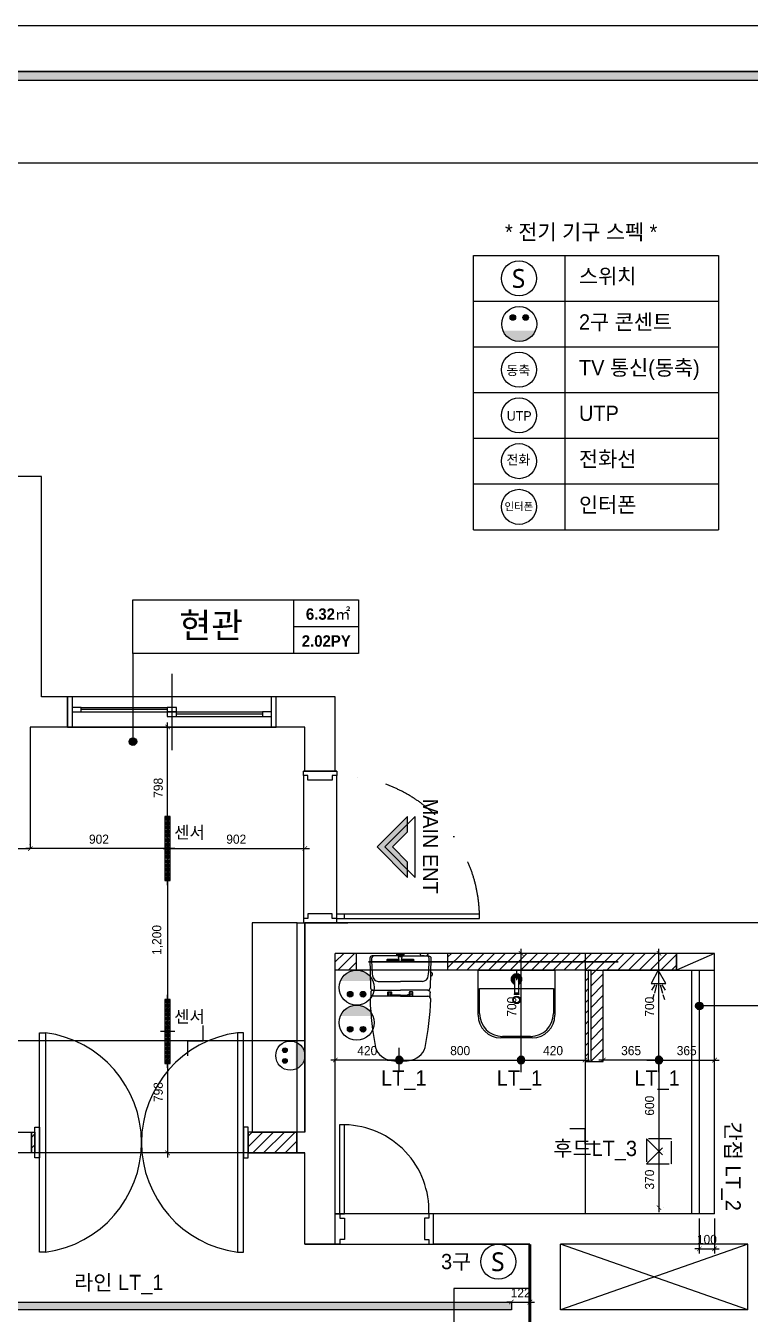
# Model space of a CAD drawing. Header units: millimetres. Extents: x 359270 to 411470, y 57550 to 89768.
# Drawn here: x 400470 to 405227, y 67510 to 75970 of the extents above; entities that cross this region are included whole.
import ezdxf
from ezdxf.enums import TextEntityAlignment as Align

# ---------------------------------------------------------------- set-up
doc = ezdxf.new("R2010")
doc.units = ezdxf.units.MM
doc.header["$LTSCALE"] = 100
doc.header["$PDMODE"] = 3
for name, pattern in [('DASHDOT', [25.4, 12.7, -6.35, 0, -6.35]), ('DASHED', [0.75, 0.5, -0.25]), ('HID', [2.3, 1.5, -0.8]), ('HID2', [1, 0.5, -0.5]), ('HIDDEN', [0.375, 0.25, -0.125])]:
    doc.linetypes.add(name, pattern=pattern)
doc.layers.get('DEFPOINTS').update_dxf_attribs({"color": 248})
for name, color, linetype in [('0-ELC TEXT', 7, 'Continuous'), ('03-TEXT', 3, 'Continuous'), ('03-WAL NEW', 3, 'Continuous'), ('04_FUR', 6, 'Continuous'), ('06-LIGHT', 4, 'Continuous'), ('07-DIM WAL', 5, 'Continuous'), ('08-HAT', 8, 'Continuous'), ('3.기호.계단선', 30, 'Continuous'), ('BATH', 5, 'Continuous'), ('C-WALL1', 2, 'Continuous'), ('C-WIN', 4, 'Continuous'), ('CEIL-DOOR', 6, 'Continuous'), ('CEIL-LIGHT', 7, 'Continuous'), ('CO-BATH', 6, 'Continuous'), ('CO-DO-FR', 7, 'Continuous'), ('CO-DOOR', 8, 'Continuous'), ('F-DOOR', 6, 'Continuous'), ('F-SYM', 7, 'Continuous'), ('F-WIN', 4, 'Continuous'), ('FIN', 2, 'Continuous'), ('FORM(YOURNAME)-1', 1, 'Continuous'), ('FORM(YOURNAME)-11', 1, 'Continuous'), ('FUR', 8, 'DASHED'), ('HL', 6, 'HIDDEN'), ('RC-LIGHT', 7, 'Continuous'), ('도면층4', 4, 'Continuous'), ('도면층5', 5, 'Continuous'), ('설비', 140, 'Continuous')]:
    doc.layers.add(name, color=color, linetype=linetype)
doc.styles.add('HY 울릉도 L', font='')
doc.styles.add('YOURNAME', font='HY울릉도M.TTF')
doc.styles.add('넥슨고딕', font='NEXONLv1GothicBold.ttf')
doc.styles.add('코레일둥고', font='Korail_Round_Gothic_Medium.ttf')
doc.styles.get('HY 울릉도 L').set_extended_font_data('HY울릉도L')
doc.dimstyles.new('30', dxfattribs={"dimscale": 30, "dimtxt": 2, "dimasz": 1, "dimexe": 1, "dimexo": 1, "dimgap": 1, "dimtad": 1, "dimdec": 0, "dimrnd": 0.05, "dimdsep": 46, "dimlunit": 6, "dimtxsty": 'HY 울릉도 L', "dimblk": 'ARCHTICK', "dimcen": 2.5, "dimdle": 1, "dimclrd": 133, "dimclre": 133, "dimclrt": 30, "dimadec": 0, "dimazin": 0, "dimtfac": 1, "dimtdec": 0, "dimtix": 1, "dimtmove": 2, "dimatfit": 3, "dimldrblk": 'ARCHTICK', "dimfxl": 1, "dimlwd": -1, "dimlwe": -1, "dimarcsym": 0})
pattern_1 = [(45, (25582, 2e-10), (-35.355339, 35.355339), [])]

# ---------------------------------------------------------------- blocks, each defined once
blk = doc.blocks.new('FORM-ELEVATION')
at = {"layer": 'FORM(YOURNAME)-11'}
h = blk.add_hatch(color=256, dxfattribs=at)
h.dxf.hatch_style = 1
h.paths.add_polyline_path([(-10309, 35708), (71691, 35708), (71691, 35508), (-10309, 35508)])
h.paths.add_polyline_path([(-10309, -21492), (71691, -21492), (71691, -21692), (-10309, -21692)])
at = {"layer": 'DEFPOINTS', "color": 158}
for points in [[(-10309, -21692), (71691, -21692), (71691, 35708), (-10309, 35708)], [(-8309, 33708), (61071, 33708), (61071, -19692), (-8309, -19692)]]:
    blk.add_lwpolyline(points, close=True, dxfattribs=at)
at = {"layer": 'FORM(YOURNAME)-11', "color": 250}
blk.add_lwpolyline([(-11309, -22692), (72691, -22692), (72691, 36708), (-11309, 36708)], close=True, dxfattribs=at)
at = {"layer": 'FORM(YOURNAME)-11'}
blk.add_lwpolyline([(-10309, 35708), (71691, 35708), (71691, 35508), (-10309, 35508)], close=True, dxfattribs=at)
at = {"layer": 'FORM(YOURNAME)-11', "color": 3, "style": 'YOURNAME'}
for tag, height, p in [('1', 450, (71041, -1219)), ('2', 450, (71041, -1863)), ('3', 450, (71041, -3150)), ('4', 450, (71041, -5081)), ('5', 515, (71041, -7398)), ('6', 515, (71041, -9650)), ('7', 515, (71041, -11903)), ('8', 515, (71041, -14155)), ('9', 515, (71041, -16408)), ('10', 515, (66791, -18596)), ('11', 515, (71041, -18660)), ('12', 515, (66791, -20848)), ('13', 515, (71041, -20848))]:
    blk.add_attdef(tag, text='', height=height, dxfattribs=at).set_placement(p, align=Align.MIDDLE_RIGHT)
blk = doc.blocks.new('F-SYM-ENT NAME')
at = {"layer": 'F-SYM'}
h = blk.add_hatch(color=1, dxfattribs=at)
h.dxf.hatch_style = 1
h.paths.add_polyline_path([(-181266.5, -29724.5), (-181466.5, -29924.5), (-181366.5, -29924.5), (-181266.5, -29824.5), (-181166.5, -29924.5), (-181066.5, -29924.5)])
at = {"layer": 'F-SYM', "color": 1}
for points in [[(-181266.5, -29724.5), (-181466.5, -29924.5), (-181366.5, -29924.5), (-181266.5, -29824.5), (-181166.5, -29924.5), (-181066.5, -29924.5)], [(-181266.5, -29774.5), (-181466.5, -29974.5), (-181066.5, -29974.5)]]:
    blk.add_lwpolyline(points, close=True, dxfattribs=at)
at = {"layer": 'F-SYM', "color": 1, "style": 'YOURNAME'}
blk.add_attdef('ENT', text='', height=100, dxfattribs=at).set_placement((-181266.5, -30024.5), align=Align.TOP_CENTER)
blk = doc.blocks.new('FLLROP')
blk.add_line((376503, 68570), (374300, 68570))
at = {"layer": 'C-WALL1'}
for p, q in [((374774, 73010), (373954, 73010)), ((374774, 71564.9), (374774, 73010)), ((376702.5, 71564.9), (374774, 71564.9)), ((376702.5, 71076.5), (376702.5, 71564.9)), ((376503, 71365.3), (374700, 71365.3)), ((374700, 71365.3), (374700, 70565.3)), ((376503, 71076.5), (376503, 71365.3)), ((376503, 71076.5), (376702.5, 71076.5)), ((374700, 70565.3), (374300, 70565.3)), ((379611, 70079.5), (376503, 70079.5)), ((376503, 68706.3), (376503, 70079.5)), ((376702.5, 67970), (376702.5, 69879.5)), ((379193, 69879.5), (376702.5, 69879.5)), ((379193, 68169.5), (379193, 69879.5)), ((376503, 67970), (376503, 68570)), ((379193, 68169.5), (377347.5, 68169.5)), ((377347.5, 67970), (377347.5, 68169.5)), ((377347.5, 67970), (377347.5, 68169.5)), ((376503, 67970), (377981, 67970)), ((376702.5, 67970), (376503, 67970)), ((376702.5, 67970), (376503, 67970)), ((377981, 67970), (377347.5, 67970)), ((377981, 66790), (377981, 67970)), ((378181, 67540), (378181, 67970)), ((379411, 67970), (378181, 67970)), ((379411, 67540), (379411, 67970)), ((379411, 67540), (378181, 67540))]:
    blk.add_line(p, q, dxfattribs=at)
for points in [[(374300, 68706.3), (374707, 68706.3), (374707, 68570), (374300, 68570)], [(376503, 68706.3), (376450, 68706.3), (376450, 68570), (376503, 68570)]]:
    blk.add_lwpolyline(points, dxfattribs=at)
at = {"layer": 'F-DOOR'}
for p, q in [((376712.8, 71076.5), (376492.8, 71076.5)), ((376492.8, 71046.5), (376492.8, 70109.5)), ((376712.8, 70109.5), (376712.8, 71046.5)), ((376712.8, 70139.5), (377649.8, 70139.5)), ((376712.8, 70109.5), (376712.8, 70139.5)), ((377649.8, 70109.5), (377649.8, 70139.5)), ((376564, 70079.5), (376784, 70079.5)), ((376784, 70079.5), (376564, 70079.5)), ((376712.8, 70109.5), (377649.8, 70109.5))]:
    blk.add_line(p, q, dxfattribs=at)
for points in [[(376712.8, 71076.5), (376712.8, 71046.5), (376682.8, 71046.5), (376682.8, 71016.5), (376522.8, 71016.5), (376522.8, 71046.5), (376492.8, 71046.5), (376492.8, 71076.5), (376712.8, 71076.5)], [(376712.8, 70079.5), (376712.8, 70109.5), (376682.8, 70109.5), (376682.8, 70139.5), (376522.8, 70139.5), (376522.8, 70109.5), (376492.8, 70109.5), (376492.8, 70079.5), (376712.8, 70079.5)]]:
    blk.add_lwpolyline(points, dxfattribs=at)
at = {"layer": 'F-DOOR', "color": 1, "linetype": 'DASHDOT', "ltscale": 0.3}
blk.add_arc((376712.8, 70109.5), 937, 0, 90, dxfattribs=at)
at = {"layer": 'F-WIN'}
for p, q in [((375629.3, 71714.9), (375629.3, 71214.9)), ((376314.3, 71564.9), (374944.3, 71564.9)), ((374944.3, 71364.9), (374944.3, 71564.9)), ((376314.3, 71564.9), (374944.3, 71564.9)), ((374944.3, 71564.9), (374944.3, 71364.9)), ((374974.3, 71564.9), (374974.3, 71364.9)), ((375034.3, 71494.9), (375599.3, 71494.9)), ((376284.3, 71364.9), (376284.3, 71564.9)), ((376314.3, 71364.9), (376314.3, 71564.9)), ((376314.3, 71364.9), (376314.3, 71564.9)), ((376314.3, 71364.9), (376314.3, 71564.9)), ((375599.3, 71479.9), (375034.3, 71479.9)), ((375034.3, 71464.9), (375599.3, 71464.9)), ((375659.3, 71464.9), (376224.3, 71464.9)), ((376224.3, 71449.9), (375659.3, 71449.9)), ((375659.3, 71434.9), (376224.3, 71434.9)), ((376314.3, 71364.9), (374944.3, 71364.9)), ((374944.3, 71364.9), (376314.3, 71364.9))]:
    blk.add_line(p, q, dxfattribs=at)
for points in [[(375034.3, 71464.9), (375034.3, 71494.9), (374974.3, 71494.9), (374974.3, 71464.9)], [(375659.3, 71464.9), (375659.3, 71494.9), (375599.3, 71494.9), (375599.3, 71464.9)], [(375659.3, 71434.9), (375659.3, 71464.9), (375599.3, 71464.9), (375599.3, 71434.9)], [(376284.3, 71434.9), (376284.3, 71464.9), (376224.3, 71464.9), (376224.3, 71434.9)]]:
    blk.add_lwpolyline(points, close=True, dxfattribs=at)
at = {"layer": '도면층4'}
for p, q in [((376732.5, 68755), (376762.5, 68755)), ((376732.5, 68170), (376732.5, 68755)), ((376762.5, 68170), (376762.5, 68755)), ((377347.5, 68170), (376702.5, 68170)), ((376732.5, 68170), (376762.5, 68170)), ((376702.5, 67970), (377347.5, 67970))]:
    blk.add_line(p, q, dxfattribs=at)
for points in [[(376702.5, 68170), (376732.5, 68170), (376732.5, 68140), (376762.5, 68140), (376762.5, 68000), (376732.5, 68000), (376732.5, 67970), (376702.5, 67970), (376702.5, 68170)], [(377347.5, 68170), (377317.5, 68170), (377317.5, 68140), (377287.5, 68140), (377287.5, 68000), (377317.5, 68000), (377317.5, 67970), (377347.5, 67970), (377347.5, 68170)]]:
    blk.add_lwpolyline(points, dxfattribs=at)
at = {"layer": '도면층5'}
blk.add_arc((376752.4, 68189), 565.4, 358.07205, 88.7229, dxfattribs=at)
at = {"layer": 'F-SYM'}
ref = blk.add_blockref('F-SYM-ENT NAME', (347253.3, 251844.6), dxfattribs=dict(at, rotation=90.00000000000001))
ref.add_attrib('ENT', 'MAIN ENT', dxfattribs={"color": 1, "height": 100, "rotation": 270, "style": 'YOURNAME'}).set_placement((377378, 70583.6), align=Align.TOP_CENTER)
blk = doc.blocks.new('D-016')
at = {"layer": 'CO-DO-FR'}
for points in [[(0, 200), (30, 200), (30, 0), (0, 0)], [(1400, 200), (1370, 200), (1370, 0), (1400, 0)]]:
    blk.add_lwpolyline(points, close=True, dxfattribs=at)
at = {"layer": 'CO-DOOR'}
for points in [[(30, -620), (30, 820), (70, 820), (70, -620)], [(1370, -620), (1370, 820), (1330, 820), (1330, -620)]]:
    blk.add_lwpolyline(points, close=True, dxfattribs=at)
for centre, start, end in [((-26.4, 100), 277.62815, 82.37185), ((1426.4, 100), 97.62815, 262.37185)]:
    blk.add_arc(centre, 726.4, start, end, dxfattribs=at)
blk = doc.blocks.new('CJSWJDERH')
at = {"layer": '03-WAL NEW'}
h = blk.add_hatch(dxfattribs=at)
h.set_pattern_fill('_USER', color=256, scale=50, angle=45, pattern_type=0)
h.set_pattern_definition(pattern_1)
h.paths.add_polyline_path([(404742.8, 69879.5), (404142.8, 69879.5), (404142.8, 69769.5), (404742.8, 69769.5)])
at = {"layer": '08-HAT'}
h = blk.add_hatch(dxfattribs=at)
h.set_pattern_fill('_USER', color=8, scale=50, angle=45, pattern_type=0)
h.set_pattern_definition(pattern_1)
h.paths.add_polyline_path([(403850, 69879.5), (403242.5, 69879.5), (403242.5, 69769.5), (403850, 69769.5)])
h.paths.add_polyline_path([(402642.5, 69879.5), (402502.5, 69879.5), (402502.5, 69769.5), (402642.5, 69769.5)])
h.paths.add_polyline_path([(404162.8, 69169.5), (404162.8, 69879.5), (403850, 69879.5), (403850, 69769.5), (403945.2, 69769.5), (404142.8, 69769.5), (404142.8, 69169.5)])
h.paths.add_polyline_path([(404182.8, 69769.5), (404182.8, 69169.5), (404262.8, 69169.5), (404262.8, 69769.5)])
h = blk.add_hatch(dxfattribs=at)
h.set_pattern_fill('_USER', color=8, scale=50, angle=45, pattern_type=0)
h.set_pattern_definition([(45, (25800, 2e-10), (-35.355339, 35.355339), [])])
h.paths.add_polyline_path([(402250, 68706.3), (401930, 68706.3), (401930, 68570), (402250, 68570)])
h.paths.add_polyline_path([(400530, 68706.3), (400507, 68706.3), (400507, 68570), (400530, 68570)])
at = {"color": 8}
for p, q in [((403692.7, 69769.5), (403692.7, 69704.5)), ((402303, 69306.3), (400100, 69306.3)), ((404142.8, 69169.5), (404142.8, 68169.5))]:
    blk.add_line(p, q, dxfattribs=at)
for points in [[(401534, 69206.3), (401534, 69306.3), (401634, 69306.3), (401634, 69406.3)], [(404242.8, 68626.9), (404142.8, 68626.9), (404142.8, 68726.9), (404042.8, 68726.9)]]:
    blk.add_lwpolyline(points, dxfattribs=at)
at = {"layer": '03-WAL NEW'}
for p, q in [((402642.5, 69769.5), (402642.5, 69879.5)), ((403242.5, 69769.5), (403242.5, 69879.5)), ((404142.8, 69769.5), (402502.5, 69769.5)), ((404742.8, 69769.5), (404262.8, 69769.5)), ((400661.8, 68570), (400290.8, 68570))]:
    blk.add_line(p, q, dxfattribs=at)
for points in [[(404262.8, 69879.5), (403242.5, 69879.5)], [(404142.8, 69769.5), (404142.8, 69169.5), (404262.8, 69169.5), (404262.8, 69769.5)]]:
    blk.add_lwpolyline(points, dxfattribs=at)
for points in [[(404142.8, 69769.5), (404742.8, 69769.5), (404742.8, 69879.5), (404142.8, 69879.5)], [(400507, 68706.3), (400530, 68706.3), (400530, 68570), (400507, 68570)], [(402250, 68706.3), (401930, 68706.3), (401930, 68570), (402250, 68570)]]:
    blk.add_lwpolyline(points, close=True, dxfattribs=at)
at = {"layer": '04_FUR', "color": 8}
for p, q in [((405211, 67540), (403981, 67970)), ((405211, 67970), (403981, 67540))]:
    blk.add_line(p, q, dxfattribs=at)
blk.add_lwpolyline([(402253, 70079.5), (401956, 70079.5), (401956, 68706.3), (402253, 68706.3), (402253, 70079.5)], dxfattribs=at)
for points in [[(402253, 70079.5), (402303, 70079.5), (402303, 68706.3), (402253, 68706.3)], [(403781, 67080), (403781, 67680), (403281, 67680), (403281, 67080)]]:
    blk.add_lwpolyline(points, close=True, dxfattribs=at)
at = {"layer": 'BATH', "color": 8}
for p, q in [((404622.9, 69769.5), (404577.4, 69680.8)), ((404673.6, 69680.8), (404622.9, 69769.5)), ((404577.4, 69680.8), (404673.6, 69680.8)), ((404601.2, 69673.3), (404579.6, 69639)), ((404612.4, 69674.1), (404598.3, 69618.9)), ((404624.4, 69676.3), (404624.4, 69616)), ((404636.3, 69674.1), (404650.5, 69618.9)), ((404647.5, 69673.3), (404669.2, 69639)), ((404594.5, 69610.6), (404584.8, 69577.8)), ((404624.4, 69599.5), (404624.4, 69538.3)), ((404654.2, 69610.6), (404663.9, 69577.8))]:
    blk.add_line(p, q, dxfattribs=at)
at = {"layer": 'C-WIN', "color": 8}
blk.add_lwpolyline([(404162.8, 69169.5), (404182.8, 69169.5), (404182.8, 69769.5), (404162.8, 69769.5)], close=True, dxfattribs=at)
at = {"layer": 'CEIL-DOOR', "color": 8}
blk.add_line((404993, 69879.5), (404742.8, 69769.5), dxfattribs=at)
blk.add_lwpolyline([(404742.8, 69769.5), (404993, 69769.5), (404993, 69879.5), (404742.8, 69879.5)], close=True, dxfattribs=at)
at = {"layer": 'CO-BATH', "color": 8}
for p, q in [((403440.2, 69474.5), (403440.2, 69769.5)), ((403440.2, 69769.5), (403945.2, 69769.5)), ((403680.2, 69709.5), (403680.2, 69619)), ((403705.2, 69709.5), (403705.2, 69619)), ((403945.2, 69769.5), (403945.2, 69474.5)), ((403450.2, 69484.5), (403450.2, 69649.5)), ((403450.2, 69649.5), (403935.2, 69649.5)), ((403935.2, 69649.5), (403935.2, 69484.5)), ((403678.2, 69614), (403678.2, 69609)), ((403707.2, 69614), (403678.2, 69614)), ((403707.2, 69609), (403678.2, 69609)), ((403679.2, 69619), (403679.2, 69614)), ((403706.2, 69619), (403679.2, 69619)), ((403706.2, 69619), (403706.2, 69614)), ((403707.2, 69614), (403707.2, 69609)), ((403795.2, 69324.5), (403590.2, 69324.5)), ((403785.2, 69334.5), (403600.2, 69334.5))]:
    blk.add_line(p, q, dxfattribs=at)
for radius in [25, 20]:
    blk.add_circle((403692.7, 69574.5), radius, dxfattribs=at)
for centre, radius, start, end in [((403692.7, 69709.5), 35, 290.92486, 249.07519), ((403692.7, 69709.5), 30, 294.62434, 245.37571), ((403692.7, 69709.5), 25, 300.00002, 240.00002), ((403692.7, 69709.5), 18, 313.98299, 226.01706), ((403692.7, 69709.5), 12.5, 0.00002, 180.00002), ((403590.2, 69474.5), 150, 180, 270), ((403600.2, 69484.5), 150, 180, 270), ((403785.2, 69484.5), 150, 270, 0), ((403795.2, 69474.5), 150, 270, 0)]:
    blk.add_arc(centre, radius, start, end, dxfattribs=at)
at = {"layer": 'FIN', "color": 8}
for p, q in [((402922, 69863.1), (402757.4, 69863.1)), ((402938, 69863.1), (403102.6, 69863.1)), ((403085.7, 69864.5), (403073.2, 69864.5)), ((403085.7, 69864.5), (403098.2, 69864.5)), ((402749.6, 69638.1), (402930, 69638.1)), ((402784.7, 69695.9), (402930, 69695.9)), ((403075.2, 69695.9), (402930, 69695.9)), ((403110.3, 69638.1), (402930, 69638.1)), ((402930, 69598.9), (402750.7, 69598.9)), ((402930, 69598.9), (403109.3, 69598.9))]:
    blk.add_line(p, q, dxfattribs=at)
for points in [[(402757.4, 69863.1), (402745, 69863.1, 0.421209), (402730, 69847.8), (402734.6, 69652.8, 0.001659)], [(403102.6, 69863.1), (403115, 69863.1, -0.421209), (403130, 69847.8), (403125.3, 69652.8, -0.001659)], [(402749.6, 69638.1, 0.371724), (402735.2, 69623.4, 0.003515), (402736.1, 69592.5, 0.320541)], [(403110.3, 69638.1, -0.371724), (403124.7, 69623.4, -0.003515), (403123.9, 69592.5, -0.320541)]]:
    blk.add_lwpolyline(points, format="xyb", dxfattribs=at)
for centre, radius, start, end in [((403073.2, 69879.5), 15, 180, 270), ((403098.2, 69879.5), 15, 270, 0), ((403741.3, 69835.3), 1000, 179.31159, 185.94375), ((402757.4, 69847.1), 16, 90, 179.31159), ((403102.6, 69847.1), 16, 0.68841, 90), ((402118.6, 69835.3), 1000, 354.05625, 0.68841), ((402786.5, 69735.9), 40, 185.94375, 267.51291), ((403073.5, 69735.9), 40, 272.48709, 354.05625), ((402749.6, 69653.1), 15, 181.36509, 270), ((403110.3, 69653.1), 15, 270, 358.63491), ((402750.7, 69578.9), 20, 90, 182.3333), ((404934.8, 69667.9), 2205.9, 182.3333, 190.60807), ((400925.2, 69667.9), 2205.9, 349.39193, 357.6667), ((403109.3, 69578.9), 20, 357.6667, 90), ((402885.8, 69301.2), 125.5, 198.2964, 263.42408), ((402974.2, 69301.2), 125.5, 276.57592, 341.7036), ((402930, 69578.1), 405.9, 261.69926, 270), ((402930, 69578.1), 405.9, 270, 278.30074)]:
    blk.add_arc(centre, radius, start, end, dxfattribs=at)
at = {"layer": 'FUR', "color": 8}
blk.add_line((402564, 70109.5), (402564, 70139.5), dxfattribs=at)
at = {"layer": 'HL', "color": 8, "linetype": 'Continuous'}
for p, q in [((402906, 69869.5), (402906, 69879.5)), ((402954, 69869.5), (402954, 69879.5)), ((402921.5, 69838.5), (402843.5, 69838.5)), ((402922.5, 69831.5), (402843.5, 69831.5)), ((402954, 69869.5), (402906, 69869.5)), ((402923, 69864.8), (402917.6, 69869.5)), ((402918.6, 69857.8), (402923, 69864.8)), ((402924, 69823.4), (402918.6, 69857.8)), ((402941.3, 69857.8), (402918.6, 69857.8)), ((402936.9, 69864.8), (402923, 69864.8)), ((402936, 69823.4), (402924, 69823.4)), ((402936, 69823.4), (402941.3, 69857.8)), ((402936.9, 69864.8), (402942.4, 69869.5)), ((402941.3, 69857.8), (402936.9, 69864.8)), ((403016.5, 69831.5), (402937.5, 69831.5)), ((403016.5, 69838.5), (402938.5, 69838.5)), ((403134.9, 69733.1), (403127.2, 69733.1)), ((403134.9, 69753.2), (403127.7, 69753.2)), ((403138.9, 69749.2), (403138.9, 69737.1)), ((402930, 69605.9), (402883.7, 69605.9)), ((402930, 69605.9), (402976.3, 69605.9))]:
    blk.add_line(p, q, dxfattribs=at)
for points in [[(402847.4, 69598.9), (402847.4, 69623.1, -0.414214), (402851.4, 69627.1), (402867.9, 69627.1, -0.414214), (402871.9, 69623.1), (402871.9, 69607.5), (402871.9, 69598.9)], [(403012.5, 69598.9), (403012.5, 69623.1, 0.414214), (403008.5, 69627.1), (402992.1, 69627.1, 0.414214), (402988.1, 69623.1), (402988.1, 69607.5), (402988.1, 69598.9)], [(402871.9, 69607.5), (402881.7, 69607.5, -0.414214), (402883.7, 69605.5), (402883.7, 69598.9)], [(402988.1, 69607.5), (402978.3, 69607.5, 0.414214), (402976.3, 69605.5), (402976.3, 69598.9)]]:
    blk.add_lwpolyline(points, format="xyb", dxfattribs=at)
for centre in [(402860, 69613.1), (403000, 69613.1)]:
    blk.add_circle(centre, 8, dxfattribs=at)
for centre, radius, start, end in [((402843.5, 69835), 3.5, 90, 270), ((403016.5, 69835), 3.5, 270, 90), ((403134.9, 69749.2), 4, 0, 90), ((403134.9, 69737.1), 4, 270, 0)]:
    blk.add_arc(centre, radius, start, end, dxfattribs=at)
blk.add_blockref('FLLROP', (25800, 0))
at = {"layer": 'CO-DOOR', "color": 8}
blk.add_blockref('D-016', (400530, 68538.2), dxfattribs=at)
blk = doc.blocks.new('_ArchTick')
at = {"color": 0, "linetype": 'ByBlock', "const_width": 0.15}
blk.add_lwpolyline([(-0.5, -0.5), (0.5, 0.5)], dxfattribs=at)
blk = doc.blocks.new('*D30')
at = {"layer": 'CEIL-LIGHT', "color": 133}
for p, q in [((404893, 68139.5), (404893, 67909.5)), ((404993, 68139.5), (404993, 67909.5)), ((404893, 67939.5), (404863, 67939.5)), ((404893, 67939.5), (404993, 67939.5)), ((404993, 67939.5), (405023, 67939.5))]:
    blk.add_line(p, q, dxfattribs=at)
at = {"layer": 'DEFPOINTS', "color": 0}
for p in [(404893, 68169.5), (404993, 68169.5), (404993, 67939.5)]:
    blk.add_point(p, dxfattribs=at)
at = {"layer": 'CEIL-LIGHT', "color": 133, "xscale": 30, "yscale": 30, "zscale": 30}
blk.add_blockref('_ArchTick', (404893, 67939.5), dxfattribs=at)
at = {"layer": 'CEIL-LIGHT', "color": 133, "xscale": 30, "yscale": 30, "zscale": 30, "rotation": 180}
blk.add_blockref('_ArchTick', (404993, 67939.5), dxfattribs=at)
at = {"layer": 'CEIL-LIGHT', "color": 30, "insert": (404943, 68000.8), "char_height": 60, "attachment_point": 5, "style": 'HY 울릉도 L'}
blk.add_mtext('100', dxfattribs=at)
blk = doc.blocks.new('1')
at = {"linetype": 'Continuous'}
h = blk.add_hatch(color=4, dxfattribs=at)
h.dxf.hatch_style = 1
edge = h.paths.add_edge_path()
edge.add_arc((11539653, -14273504), 37.5, 0, 360)
at = {"color": 1, "linetype": 'Continuous'}
for p, q in [((11539653, -14273637), (11539653, -14273370)), ((11539520, -14273504), (11539787, -14273504))]:
    blk.add_line(p, q, dxfattribs=at)
at = {"color": 4, "linetype": 'Continuous'}
for radius in [41.5, 37.5]:
    blk.add_circle((11539653, -14273504), radius, dxfattribs=at)
blk = doc.blocks.new('*D32')
at = {"layer": '07-DIM WAL', "color": 133}
blk.add_line((392129, 67590), (403689, 67590), dxfattribs=at)
at = {"layer": 'DEFPOINTS', "color": 0}
for p in [(392159, 67590), (403659, 67590), (403659, 67590)]:
    blk.add_point(p, dxfattribs=at)
at = {"layer": '07-DIM WAL', "color": 133, "xscale": 30, "yscale": 30, "zscale": 30, "rotation": 180}
blk.add_blockref('_ArchTick', (392159, 67590), dxfattribs=at)
at = {"layer": '07-DIM WAL', "color": 133, "xscale": 30, "yscale": 30, "zscale": 30}
blk.add_blockref('_ArchTick', (403659, 67590), dxfattribs=at)
at = {"layer": '07-DIM WAL', "color": 30, "insert": (397909, 67655.9), "char_height": 60, "attachment_point": 5, "style": 'HY 울릉도 L'}
blk.add_mtext('11,500', dxfattribs=at)
blk = doc.blocks.new('*D41')
at = {"layer": '07-DIM WAL', "color": 133}
for p, q in [((403659, 67590), (403629, 67590)), ((403659, 67590), (403781, 67590)), ((403781, 67590), (403811, 67590))]:
    blk.add_line(p, q, dxfattribs=at)
at = {"layer": 'DEFPOINTS', "color": 0}
for p in [(403659, 67590), (403781, 67590), (403781, 67590)]:
    blk.add_point(p, dxfattribs=at)
at = {"layer": '07-DIM WAL', "color": 133, "xscale": 30, "yscale": 30, "zscale": 30}
blk.add_blockref('_ArchTick', (403659, 67590), dxfattribs=at)
at = {"layer": '07-DIM WAL', "color": 133, "xscale": 30, "yscale": 30, "zscale": 30, "rotation": 180}
blk.add_blockref('_ArchTick', (403781, 67590), dxfattribs=at)
at = {"layer": '07-DIM WAL', "color": 30, "insert": (403720, 67650.7), "char_height": 60, "attachment_point": 5, "style": 'HY 울릉도 L'}
blk.add_mtext('122', dxfattribs=at)
blk = doc.blocks.new('*D77')
at = {"layer": '07-DIM WAL', "color": 133}
for p, q in [((404627.9, 69149.5), (404627.9, 69909.5)), ((404657.9, 69879.5), (404657.9, 69879.5)), ((404657.9, 69179.5), (404657.9, 69179.5))]:
    blk.add_line(p, q, dxfattribs=at)
at = {"layer": 'DEFPOINTS', "color": 0}
for p in [(404627.9, 69879.5), (404627.9, 69879.5), (404627.9, 69179.5)]:
    blk.add_point(p, dxfattribs=at)
at = {"layer": '07-DIM WAL', "color": 133, "xscale": 30, "yscale": 30, "zscale": 30}
for p, rotation in [((404627.9, 69879.5), 90), ((404627.9, 69179.5), 270)]:
    blk.add_blockref('_ArchTick', p, dxfattribs=dict(at, rotation=rotation))
at = {"layer": '07-DIM WAL', "color": 30, "insert": (404566.6, 69529.5), "char_height": 60, "attachment_point": 5, "rotation": 90, "style": 'HY 울릉도 L'}
blk.add_mtext('700', dxfattribs=at)
blk = doc.blocks.new('*D78')
at = {"layer": '07-DIM WAL', "color": 133}
for p, q in [((404627.9, 69209.5), (404627.9, 69209.5)), ((404597.9, 69179.5), (405023, 69179.5))]:
    blk.add_line(p, q, dxfattribs=at)
at = {"layer": 'DEFPOINTS', "color": 0}
for p in [(404627.9, 69179.5), (404993, 69179.5), (404993, 69179.5)]:
    blk.add_point(p, dxfattribs=at)
at = {"layer": '07-DIM WAL', "color": 133, "xscale": 30, "yscale": 30, "zscale": 30, "rotation": 180}
blk.add_blockref('_ArchTick', (404627.9, 69179.5), dxfattribs=at)
at = {"layer": '07-DIM WAL', "color": 133, "xscale": 30, "yscale": 30, "zscale": 30}
blk.add_blockref('_ArchTick', (404993, 69179.5), dxfattribs=at)
at = {"layer": '07-DIM WAL', "color": 30, "insert": (404810.4, 69240.9), "char_height": 60, "attachment_point": 5, "style": 'HY 울릉도 L'}
blk.add_mtext('365', dxfattribs=at)
blk = doc.blocks.new('*D79')
at = {"layer": '07-DIM WAL', "color": 133}
for p, q in [((404262.8, 69209.5), (404262.8, 69209.5)), ((404627.9, 69209.5), (404627.9, 69209.5)), ((404657.9, 69179.5), (404232.8, 69179.5))]:
    blk.add_line(p, q, dxfattribs=at)
at = {"layer": 'DEFPOINTS', "color": 0}
for p in [(404262.8, 69179.5), (404262.8, 69179.5), (404627.9, 69179.5)]:
    blk.add_point(p, dxfattribs=at)
at = {"layer": '07-DIM WAL', "color": 133, "xscale": 30, "yscale": 30, "zscale": 30, "rotation": 180}
blk.add_blockref('_ArchTick', (404262.8, 69179.5), dxfattribs=at)
at = {"layer": '07-DIM WAL', "color": 133, "xscale": 30, "yscale": 30, "zscale": 30}
blk.add_blockref('_ArchTick', (404627.9, 69179.5), dxfattribs=at)
at = {"layer": '07-DIM WAL', "color": 30, "insert": (404445.3, 69240.9), "char_height": 60, "attachment_point": 5, "style": 'HY 울릉도 L'}
blk.add_mtext('365', dxfattribs=at)
blk = doc.blocks.new('*D80')
at = {"layer": '07-DIM WAL', "color": 133}
for p, q in [((404627.9, 69209.5), (404627.9, 68549.5)), ((404657.9, 69179.5), (404657.9, 69179.5)), ((404657.9, 68579.5), (404657.9, 68579.5))]:
    blk.add_line(p, q, dxfattribs=at)
at = {"layer": 'DEFPOINTS', "color": 0}
for p in [(404627.9, 69179.5), (404627.9, 68579.5), (404627.9, 68579.5)]:
    blk.add_point(p, dxfattribs=at)
at = {"layer": '07-DIM WAL', "color": 133, "xscale": 30, "yscale": 30, "zscale": 30}
for p, rotation in [((404627.9, 69179.5), 90), ((404627.9, 68579.5), 270)]:
    blk.add_blockref('_ArchTick', p, dxfattribs=dict(at, rotation=rotation))
at = {"layer": '07-DIM WAL', "color": 30, "insert": (404566.6, 68879.5), "char_height": 60, "attachment_point": 5, "rotation": 90, "style": 'HY 울릉도 L'}
blk.add_mtext('600', dxfattribs=at)
blk = doc.blocks.new('*D81')
at = {"layer": '07-DIM WAL', "color": 133}
for p, q in [((404627.9, 68609.5), (404627.9, 68179.5)), ((404657.9, 68579.5), (404657.9, 68579.5)), ((404657.9, 68209.5), (404657.9, 68209.5))]:
    blk.add_line(p, q, dxfattribs=at)
at = {"layer": 'DEFPOINTS', "color": 0}
for p in [(404627.9, 68579.5), (404627.9, 68209.5), (404627.9, 68209.5)]:
    blk.add_point(p, dxfattribs=at)
at = {"layer": '07-DIM WAL', "color": 133, "xscale": 30, "yscale": 30, "zscale": 30}
for p, rotation in [((404627.9, 68579.5), 90), ((404627.9, 68209.5), 270)]:
    blk.add_blockref('_ArchTick', p, dxfattribs=dict(at, rotation=rotation))
at = {"layer": '07-DIM WAL', "color": 30, "insert": (404566.5, 68394.5), "char_height": 60, "attachment_point": 5, "rotation": 90, "style": 'HY 울릉도 L'}
blk.add_mtext('370', dxfattribs=at)
blk = doc.blocks.new('*D82')
at = {"layer": '07-DIM WAL', "color": 133}
for p, q in [((403722.7, 69149.5), (403722.7, 69909.5)), ((403752.7, 69879.5), (403752.7, 69879.5)), ((403752.7, 69179.5), (403752.7, 69179.5))]:
    blk.add_line(p, q, dxfattribs=at)
at = {"layer": 'DEFPOINTS', "color": 0}
for p in [(403722.7, 69879.5), (403722.7, 69879.5), (403722.7, 69179.5)]:
    blk.add_point(p, dxfattribs=at)
at = {"layer": '07-DIM WAL', "color": 133, "xscale": 30, "yscale": 30, "zscale": 30}
for p, rotation in [((403722.7, 69879.5), 90), ((403722.7, 69179.5), 270)]:
    blk.add_blockref('_ArchTick', p, dxfattribs=dict(at, rotation=rotation))
at = {"layer": '07-DIM WAL', "color": 30, "insert": (403661.4, 69529.5), "char_height": 60, "attachment_point": 5, "rotation": 90, "style": 'HY 울릉도 L'}
blk.add_mtext('700', dxfattribs=at)
blk = doc.blocks.new('*D83')
at = {"layer": '07-DIM WAL', "color": 133}
blk.add_line((403692.7, 69179.5), (404172.8, 69179.5), dxfattribs=at)
at = {"layer": 'DEFPOINTS', "color": 0}
for p in [(403722.7, 69179.5), (404142.8, 69179.5), (404142.8, 69179.5)]:
    blk.add_point(p, dxfattribs=at)
at = {"layer": '07-DIM WAL', "color": 133, "xscale": 30, "yscale": 30, "zscale": 30, "rotation": 180}
blk.add_blockref('_ArchTick', (403722.7, 69179.5), dxfattribs=at)
at = {"layer": '07-DIM WAL', "color": 133, "xscale": 30, "yscale": 30, "zscale": 30}
blk.add_blockref('_ArchTick', (404142.8, 69179.5), dxfattribs=at)
at = {"layer": '07-DIM WAL', "color": 30, "insert": (403932.7, 69240.8), "char_height": 60, "attachment_point": 5, "style": 'HY 울릉도 L'}
blk.add_mtext('420', dxfattribs=at)
blk = doc.blocks.new('*D84')
at = {"layer": '07-DIM WAL', "color": 133}
for p, q in [((403722.7, 69209.5), (403722.7, 69209.5)), ((402892.7, 69179.5), (403752.7, 69179.5)), ((402922.7, 69149.5), (402922.7, 69149.5))]:
    blk.add_line(p, q, dxfattribs=at)
at = {"layer": 'DEFPOINTS', "color": 0}
for p in [(402922.7, 69179.5), (403722.7, 69179.5), (403722.7, 69179.5)]:
    blk.add_point(p, dxfattribs=at)
at = {"layer": '07-DIM WAL', "color": 133, "xscale": 30, "yscale": 30, "zscale": 30, "rotation": 180}
blk.add_blockref('_ArchTick', (402922.7, 69179.5), dxfattribs=at)
at = {"layer": '07-DIM WAL', "color": 133, "xscale": 30, "yscale": 30, "zscale": 30}
blk.add_blockref('_ArchTick', (403722.7, 69179.5), dxfattribs=at)
at = {"layer": '07-DIM WAL', "color": 30, "insert": (403322.7, 69240.8), "char_height": 60, "attachment_point": 5, "style": 'HY 울릉도 L'}
blk.add_mtext('800', dxfattribs=at)
blk = doc.blocks.new('*D85')
at = {"layer": '07-DIM WAL', "color": 133}
blk.add_line((402952.7, 69179.5), (402472.5, 69179.5), dxfattribs=at)
at = {"layer": 'DEFPOINTS', "color": 0}
for p in [(402502.5, 69179.5), (402502.5, 69179.5), (402922.7, 69179.5)]:
    blk.add_point(p, dxfattribs=at)
at = {"layer": '07-DIM WAL', "color": 133, "xscale": 30, "yscale": 30, "zscale": 30, "rotation": 180}
blk.add_blockref('_ArchTick', (402502.5, 69179.5), dxfattribs=at)
at = {"layer": '07-DIM WAL', "color": 133, "xscale": 30, "yscale": 30, "zscale": 30}
blk.add_blockref('_ArchTick', (402922.7, 69179.5), dxfattribs=at)
at = {"layer": '07-DIM WAL', "color": 30, "insert": (402712.6, 69240.8), "char_height": 60, "attachment_point": 5, "style": 'HY 울릉도 L'}
blk.add_mtext('420', dxfattribs=at)
blk = doc.blocks.new('15RN')
at = {"linetype": 'Continuous'}
h = blk.add_hatch(color=4, dxfattribs=at)
h.dxf.hatch_style = 1
edge = h.paths.add_edge_path()
edge.add_arc((178902.9, 29403.8), 11.1, 270, 630)
h = blk.add_hatch(color=4, dxfattribs=at)
h.dxf.hatch_style = 1
edge = h.paths.add_edge_path()
edge.add_arc((178902.9, 29376.3), 11.1, 270, 630)
h = blk.add_hatch(color=4, dxfattribs=at)
h.dxf.hatch_style = 1
edge = h.paths.add_edge_path()
edge.add_arc((178902.9, 29348.8), 11.1, -270, 90, ccw=False)
h = blk.add_hatch(color=4, dxfattribs=at)
h.dxf.hatch_style = 1
edge = h.paths.add_edge_path()
edge.add_arc((178902.9, 29321.4), 11.1, -270, 90, ccw=False)
h = blk.add_hatch(color=4, dxfattribs=at)
h.dxf.hatch_style = 1
edge = h.paths.add_edge_path()
edge.add_arc((178902.9, 29293.9), 11.1, -270, 90, ccw=False)
h = blk.add_hatch(color=4, dxfattribs=at)
h.dxf.hatch_style = 1
edge = h.paths.add_edge_path()
edge.add_arc((178902.9, 29263.8), 11.1, 270, 630)
h = blk.add_hatch(color=4, dxfattribs=at)
h.dxf.hatch_style = 1
edge = h.paths.add_edge_path()
edge.add_arc((178902.9, 29236.3), 11.1, 270, 630)
h = blk.add_hatch(color=4, dxfattribs=at)
h.dxf.hatch_style = 1
edge = h.paths.add_edge_path()
edge.add_arc((178902.9, 29208.8), 11.1, -270, 90, ccw=False)
h = blk.add_hatch(color=4, dxfattribs=at)
h.dxf.hatch_style = 1
edge = h.paths.add_edge_path()
edge.add_arc((178902.9, 29181.4), 11.1, -270, 90, ccw=False)
h = blk.add_hatch(color=4, dxfattribs=at)
h.dxf.hatch_style = 1
edge = h.paths.add_edge_path()
edge.add_arc((178902.9, 29153.9), 11.1, -270, 90, ccw=False)
h = blk.add_hatch(color=4, dxfattribs=at)
h.dxf.hatch_style = 1
edge = h.paths.add_edge_path()
edge.add_arc((178902.9, 29123.8), 11.1, 270, 630)
h = blk.add_hatch(color=4, dxfattribs=at)
h.dxf.hatch_style = 1
edge = h.paths.add_edge_path()
edge.add_arc((178902.9, 29096.3), 11.1, 270, 630)
h = blk.add_hatch(color=4, dxfattribs=at)
h.dxf.hatch_style = 1
edge = h.paths.add_edge_path()
edge.add_arc((178902.9, 29068.8), 11.1, -270, 90, ccw=False)
h = blk.add_hatch(color=4, dxfattribs=at)
h.dxf.hatch_style = 1
edge = h.paths.add_edge_path()
edge.add_arc((178902.9, 29041.4), 11.1, -270, 90, ccw=False)
h = blk.add_hatch(color=4, dxfattribs=at)
h.dxf.hatch_style = 1
edge = h.paths.add_edge_path()
edge.add_arc((178902.9, 29013.9), 11.1, -270, 90, ccw=False)
at = {"color": 1, "linetype": 'Continuous'}
for p, q in [((178902.9, 28968.8), (178902.9, 29448.8)), ((178950.4, 29208.8), (178855.4, 29208.8))]:
    blk.add_line(p, q, dxfattribs=at)
at = {"color": 4, "linetype": 'Continuous'}
for centre, radius in [((178902.9, 29403.8), 12.2), ((178902.9, 29376.3), 12.2), ((178902.9, 29348.8), 12.2), ((178902.9, 29403.8), 11.1), ((178902.9, 29376.3), 11.1), ((178902.9, 29348.8), 11.1), ((178902.9, 29321.4), 12.2), ((178902.9, 29293.9), 12.2), ((178902.9, 29263.8), 12.2), ((178902.9, 29321.4), 11.1), ((178902.9, 29293.9), 11.1), ((178902.9, 29263.8), 11.1), ((178902.9, 29236.3), 12.2), ((178902.9, 29208.8), 12.2), ((178902.9, 29181.4), 12.2), ((178902.9, 29236.3), 11.1), ((178902.9, 29208.8), 11.1), ((178902.9, 29181.4), 11.1), ((178902.9, 29153.9), 12.2), ((178902.9, 29123.8), 12.2), ((178902.9, 29096.3), 12.2), ((178902.9, 29153.9), 11.1), ((178902.9, 29123.8), 11.1), ((178902.9, 29096.3), 11.1), ((178902.9, 29068.8), 12.2), ((178902.9, 29041.4), 12.2), ((178902.9, 29013.9), 12.2), ((178902.9, 29068.8), 11.1), ((178902.9, 29041.4), 11.1), ((178902.9, 29013.9), 11.1)]:
    blk.add_circle(centre, radius, dxfattribs=at)
at = {"layer": 'RC-LIGHT'}
blk.add_lwpolyline([(178885.4, 29418.8), (178885.4, 28998.8), (178920.4, 28998.8), (178920.4, 29418.8)], close=True, dxfattribs=at)
blk = doc.blocks.new('*D116')
at = {"layer": '07-DIM WAL', "color": 133}
for p, q in [((401431.5, 70567.7), (400470, 70567.7)), ((400500, 70595.3), (400500, 70597.7)), ((401401.5, 70597.7), (401401.5, 70597.7))]:
    blk.add_line(p, q, dxfattribs=at)
at = {"layer": 'DEFPOINTS', "color": 0}
for p in [(400500, 70567.7), (400500, 70565.3), (401401.5, 70567.7)]:
    blk.add_point(p, dxfattribs=at)
at = {"layer": '07-DIM WAL', "color": 133, "xscale": 30, "yscale": 30, "zscale": 30, "rotation": 180}
blk.add_blockref('_ArchTick', (400500, 70567.7), dxfattribs=at)
at = {"layer": '07-DIM WAL', "color": 133, "xscale": 30, "yscale": 30, "zscale": 30}
blk.add_blockref('_ArchTick', (401401.5, 70567.7), dxfattribs=at)
at = {"layer": '07-DIM WAL', "color": 30, "insert": (400950.7, 70629), "char_height": 60, "attachment_point": 5, "style": 'HY 울릉도 L'}
blk.add_mtext('902', dxfattribs=at)
blk = doc.blocks.new('*D117')
at = {"layer": '07-DIM WAL', "color": 133}
for p, q in [((401371.5, 70567.7), (402333, 70567.7)), ((401401.5, 70597.7), (401401.5, 70597.7)), ((402303, 70597.7), (402303, 70597.7))]:
    blk.add_line(p, q, dxfattribs=at)
at = {"layer": 'DEFPOINTS', "color": 0}
for p in [(401401.5, 70567.7), (402303, 70567.7), (402303, 70567.7)]:
    blk.add_point(p, dxfattribs=at)
at = {"layer": '07-DIM WAL', "color": 133, "xscale": 30, "yscale": 30, "zscale": 30, "rotation": 180}
blk.add_blockref('_ArchTick', (401401.5, 70567.7), dxfattribs=at)
at = {"layer": '07-DIM WAL', "color": 133, "xscale": 30, "yscale": 30, "zscale": 30}
blk.add_blockref('_ArchTick', (402303, 70567.7), dxfattribs=at)
at = {"layer": '07-DIM WAL', "color": 30, "insert": (401852.2, 70629), "char_height": 60, "attachment_point": 5, "style": 'HY 울릉도 L'}
blk.add_mtext('902', dxfattribs=at)
blk = doc.blocks.new('*D118')
at = {"layer": '07-DIM WAL', "color": 133}
for p, q in [((401401.5, 70537.7), (401401.5, 71395.3)), ((401431.5, 71365.3), (401431.5, 71365.3)), ((401431.5, 70567.7), (401431.5, 70567.7))]:
    blk.add_line(p, q, dxfattribs=at)
at = {"layer": 'DEFPOINTS', "color": 0}
for p in [(401401.5, 71365.3), (401401.5, 71365.3), (401401.5, 70567.7)]:
    blk.add_point(p, dxfattribs=at)
at = {"layer": '07-DIM WAL', "color": 133, "xscale": 30, "yscale": 30, "zscale": 30}
for p, rotation in [((401401.5, 71365.3), 90), ((401401.5, 70567.7), 270)]:
    blk.add_blockref('_ArchTick', p, dxfattribs=dict(at, rotation=rotation))
at = {"layer": '07-DIM WAL', "color": 30, "insert": (401340.2, 70966.5), "char_height": 60, "attachment_point": 5, "rotation": 90, "style": 'HY 울릉도 L'}
blk.add_mtext('798', dxfattribs=at)
blk = doc.blocks.new('*D119')
at = {"layer": '07-DIM WAL', "color": 133}
for p, q in [((401401.5, 70597.7), (401401.5, 69337.7)), ((401431.5, 70567.7), (401431.5, 70567.7)), ((401431.5, 69367.7), (401431.5, 69367.7))]:
    blk.add_line(p, q, dxfattribs=at)
at = {"layer": 'DEFPOINTS', "color": 0}
for p in [(401401.5, 70567.7), (401401.5, 69367.7), (401401.5, 69367.7)]:
    blk.add_point(p, dxfattribs=at)
at = {"layer": '07-DIM WAL', "color": 133, "xscale": 30, "yscale": 30, "zscale": 30}
for p, rotation in [((401401.5, 70567.7), 90), ((401401.5, 69367.7), 270)]:
    blk.add_blockref('_ArchTick', p, dxfattribs=dict(at, rotation=rotation))
at = {"layer": '07-DIM WAL', "color": 30, "insert": (401335.6, 69967.7), "char_height": 60, "attachment_point": 5, "rotation": 90, "style": 'HY 울릉도 L'}
blk.add_mtext('1,200', dxfattribs=at)
blk = doc.blocks.new('*D120')
at = {"layer": '07-DIM WAL', "color": 133}
for p, q in [((401401.5, 69397.7), (401401.5, 68540)), ((401532.3, 68570), (401371.5, 68570))]:
    blk.add_line(p, q, dxfattribs=at)
at = {"layer": 'DEFPOINTS', "color": 0}
for p in [(401401.5, 69367.7), (401401.5, 68570), (401562.3, 68570)]:
    blk.add_point(p, dxfattribs=at)
at = {"layer": '07-DIM WAL', "color": 133, "xscale": 30, "yscale": 30, "zscale": 30}
for p, rotation in [((401401.5, 69367.7), 90), ((401401.5, 68570), 270)]:
    blk.add_blockref('_ArchTick', p, dxfattribs=dict(at, rotation=rotation))
at = {"layer": '07-DIM WAL', "color": 30, "insert": (401340.2, 68968.8), "char_height": 60, "attachment_point": 5, "rotation": 90, "style": 'HY 울릉도 L'}
blk.add_mtext('798', dxfattribs=at)
blk = doc.blocks.new('egoo')
at = {"layer": '설비'}
h = blk.add_hatch(color=140, dxfattribs=at)
edge = h.paths.add_edge_path()
edge.add_arc((1015645, 443434), 22.3, 0, 360)
h = blk.add_hatch(color=140, dxfattribs=at)
edge = h.paths.add_edge_path()
edge.add_arc((1015748, 443434), 22.3, 0, 360)
h = blk.add_hatch(color=140, dxfattribs=at)
edge = h.paths.add_edge_path()
edge.add_line((1015826, 443329), (1015567, 443329))
edge.add_ellipse((1015696, 443381), major_axis=(99, 99), ratio=1, start_angle=156.9578, end_angle=293.0422)
at = {"layer": '설비', "color": 140}
for centre, radius in [((1015696, 443381), 140), ((1015645, 443434), 22.3), ((1015748, 443434), 22.3)]:
    blk.add_circle(centre, radius, dxfattribs=at)
blk = doc.blocks.new('SW')
at = {"layer": '설비', "color": 140}
blk.add_circle((11533254, -14277699), 184, dxfattribs=at)
at = {"layer": '설비', "color": 140, "insert": (11533320, -14277601), "char_height": 197.14, "width": 314.33, "attachment_point": 3, "style": '코레일둥고'}
blk.add_mtext('{\\fMalgun Gothic|b0|i0|c129|p50;S}', dxfattribs=at)

msp = doc.modelspace()

# ---------------------------------------------------------------- hatches: boundary and pattern name
at = {"layer": '0-ELC TEXT'}
h = msp.add_hatch(color=256, dxfattribs=at)
h.dxf.hatch_style = 1
edge = h.paths.add_edge_path()
edge.add_arc((401173.3, 71269.9), 25, -270, 90, ccw=False)
h = msp.add_hatch(color=256, dxfattribs=at)
h.dxf.hatch_style = 1
edge = h.paths.add_edge_path()
edge.add_arc((404893.8, 69534.9), 25, 0, 360)
at = {"layer": 'CEIL-LIGHT'}
h = msp.add_hatch(dxfattribs=at)
h.set_pattern_fill('DOTS', color=140, scale=10, angle=45)
h.set_pattern_definition([(45, (0, -100), (-5.6126601, 16.8379802), [0, -15.875])])
h.paths.add_polyline_path([(403659, 67540), (392159, 67540), (392159, 67590), (403659, 67590)])
at = {"layer": '설비'}
h = msp.add_hatch(color=10, dxfattribs=at)
edge = h.paths.add_edge_path()
edge.add_line((402243, 69119.4), (402243, 69297.1))
edge.add_ellipse((402207.2, 69208.3), major_axis=(-67.8, -67.8), ratio=1, start_angle=66.95778, end_angle=203.04222, ccw=False)
h = msp.add_hatch(color=10, dxfattribs=at)
edge = h.paths.add_edge_path()
edge.add_arc((402171.4, 69243.3), 15.3, 0, 360)
h = msp.add_hatch(color=10, dxfattribs=at)
edge = h.paths.add_edge_path()
edge.add_arc((402171.4, 69173.2), 15.3, 0, 360)

# ---------------------------------------------------------------- linework, layer by layer
at = {"layer": '0-ELC TEXT'}
for p, q in [((404009.2, 74461.4), (404009.2, 72661.4)), ((403409.2, 74161.4), (405020, 74161.4)), ((403409.2, 73861.4), (405020, 73861.4)), ((403409.2, 73561.4), (405020, 73561.4)), ((403409.2, 73261.4), (405020, 73261.4)), ((403409.2, 72961.4), (405020, 72961.4)), ((403409.2, 72661.4), (405020, 72661.4)), ((402230.5, 71848), (402230.5, 72201.8)), ((402230.5, 72024.9), (402655.2, 72024.9)), ((401173.3, 71848), (401173.3, 71269.9)), ((405472, 69534.9), (404893.8, 69534.9))]:
    msp.add_line(p, q, dxfattribs=at)
msp.add_lwpolyline([(403409.2, 72661.4), (403409.2, 74461.4), (405020, 74461.4), (405020, 72661.4)], dxfattribs=at)
msp.add_lwpolyline([(401173.3, 72201.8), (402655.2, 72201.8), (402655.2, 71848), (401173.3, 71848)], close=True, dxfattribs=at)
for centre in [(401173.3, 71269.9), (404893.8, 69534.9)]:
    msp.add_circle(centre, 25, dxfattribs=at)
at = {"layer": '06-LIGHT', "color": 10, "linetype": 'HID', "const_width": 10}
for points in [[(402720.5, 69824.5), (404360.8, 69824.5)], [(404843, 69769.5), (404843, 68169.5)]]:
    msp.add_lwpolyline(points, dxfattribs=at)
at = {"layer": '06-LIGHT', "color": 140, "linetype": 'HID', "const_width": 20}
msp.add_lwpolyline([(403781, 67970), (403781, 66790), (398846, 66790), (398846, 62621.3)], dxfattribs=at)
at = {"layer": '3.기호.계단선', "linetype": 'HID'}
for p, q in [((404545.4, 68497), (404710.4, 68662)), ((404545.4, 68662), (404710.4, 68497))]:
    msp.add_line(p, q, dxfattribs=at)
msp.add_lwpolyline([(404545.4, 68497), (404710.4, 68497), (404710.4, 68662), (404545.4, 68662)], close=True, dxfattribs=at)
at = {"layer": 'CEIL-LIGHT'}
msp.add_line((404893, 69769.5), (404893, 68169.5), dxfattribs=at)
at = {"layer": 'CEIL-LIGHT', "color": 140}
msp.add_lwpolyline([(403659, 67540), (392159, 67540), (392159, 67590), (403659, 67590)], close=True, dxfattribs=at)
at = {"layer": '설비', "color": 140}
for centre in [(403709.2, 73711.4), (403709.2, 73411.4), (403709.2, 73111.4), (403709.2, 72811.4)]:
    msp.add_circle(centre, 115, dxfattribs=at)
at = {"layer": '설비', "color": 10}
for centre, radius in [((402207.2, 69208.3), 95.8), ((402171.4, 69243.3), 15.3), ((402171.4, 69173.2), 15.3)]:
    msp.add_circle(centre, radius, dxfattribs=at)

# ---------------------------------------------------------------- block references
msp.add_blockref('CJSWJDERH', (0, 0))
at = {"layer": 'FORM(YOURNAME)-1', "xscale": 0.3, "yscale": 0.3, "zscale": 0.3}
msp.add_blockref('FORM-ELEVATION', (389062.6, 64957.5), dxfattribs=at)
at = {"layer": 'RC-LIGHT'}
for p in [(222498.6, 41358.8), (222498.6, 40158.8)]:
    msp.add_blockref('15RN', p, dxfattribs=at)
at = {"layer": 'RC-LIGHT', "xscale": -0.6024096385271789, "yscale": 0.6024096385271789, "zscale": 0.6024096385271789, "rotation": 270}
for p in [(9001418.9, -6882419), (9002218.9, -6882419), (9003124.1, -6882419)]:
    msp.add_blockref('1', p, dxfattribs=at)
at = {"layer": '설비', "color": 140}
for name, p, xscale, yscale, zscale in [('SW', (-6804574.6, 8997873.5), 0.625, 0.625, 0.625), ('egoo', (-430611.5, -290194.8), 0.8214285869294655, 0.8214285869294655, 0.8214285869294655), ('SW', (-6804710.5, 8991417.2), 0.625, 0.625, 0.625)]:
    msp.add_blockref(name, p, dxfattribs=dict(at, xscale=xscale, yscale=yscale, zscale=zscale))
at = {"layer": '설비', "color": 140, "xscale": 0.8214285869294655, "yscale": 0.8214285869294655, "zscale": 0.8214285869294655, "rotation": 180}
for p in [(1236964.7, 433860.7), (1236964.7, 433630.7)]:
    msp.add_blockref('egoo', p, dxfattribs=at)

# ---------------------------------------------------------------- texts
at = {"layer": '0-ELC TEXT', "style": '코레일둥고'}
for s, p in [('* 전기 기구 스펙 *', (403617.4, 74565.8)), ('스위치', (404103, 74275.4)), ('2구 콘센트', (404103, 73975.4)), ('TV 통신(동축)', (404103, 73675.4)), ('UTP', (404103, 73375.4)), ('전화선', (404103, 73075.4)), ('인터폰', (404103, 72775.4))]:
    msp.add_text(s, height=100, dxfattribs=at).set_placement(p)
at = {"layer": '03-TEXT'}
for s, height, style, p in [('현관', 166.67, '코레일둥고', (401688, 71949.5)), ('6.32㎡', 75, '넥슨고딕', (402456.1, 72070)), ('2.02PY', 75, '넥슨고딕', (402443.3, 71893.1))]:
    msp.add_text(s, height=height, dxfattribs=dict(at, style=style)).set_placement(p, align=Align.CENTER)
at = {"layer": '3.기호.계단선', "linetype": 'HID2', "style": '코레일둥고'}
for p in [(401444.7, 70633.7), (401444.7, 69425)]:
    msp.add_text('센서', height=80, dxfattribs=at).set_placement(p)
at = {"layer": '설비', "color": 140, "style": '코레일둥고'}
for s, height, p in [('동축', 62.5, (403626, 73676.7)), ('UTP', 62.5, (403628.6, 73377.1)), ('전화', 62.5, (403626.9, 73089.3)), ('인터폰', 50, (403613.8, 72788.8)), ('3구', 100, (403197, 67806.3))]:
    msp.add_text(s, height=height, dxfattribs=at).set_placement(p)
at = {"layer": '설비', "color": 30, "style": '코레일둥고'}
for s, p in [('LT_1', (402803.3, 69011.9)), ('LT_1', (403562.8, 69011.9)), ('LT_1', (404466.7, 69011.9)), ('후드LT_3', (403934.8, 68549)), ('라인 LT_1', (400788.4, 67669.1))]:
    msp.add_text(s, height=100, dxfattribs=at).set_placement(p)
msp.add_text('간접 LT_2', height=100, rotation=270, dxfattribs=at).set_placement((405065.2, 68774.6))

# ---------------------------------------------------------------- dimensions: what is measured, and where the dimension line sits
at = {"layer": '07-DIM WAL'}
for base, p1, p2, picture, middle in [((401401.5, 71365.3), (401401.5, 70567.7), (401401.5, 71365.3), '*D118', (401340.2, 70966.5)), ((401401.5, 69367.7), (401401.5, 70567.7), (401401.5, 69367.7), '*D119', (401335.6, 69967.7)), ((403722.7, 69879.5), (403722.7, 69179.5), (403722.7, 69879.5), '*D82', (403661.4, 69529.5)), ((404627.9, 69879.5), (404627.9, 69179.5), (404627.9, 69879.5), '*D77', (404566.6, 69529.5)), ((401401.5, 68570), (401401.5, 69367.7), (401562.3, 68570), '*D120', (401340.2, 68968.8)), ((404627.9, 68579.5), (404627.9, 69179.5), (404627.9, 68579.5), '*D80', (404566.6, 68879.5)), ((404627.9, 68209.5), (404627.9, 68579.5), (404627.9, 68209.5), '*D81', (404566.5, 68394.5))]:
    dim = msp.add_linear_dim(base=base, p1=p1, p2=p2, angle=90, dimstyle='30', override={"dimfxl": 1.25}, dxfattribs=at)
    dim.commit()
    dim.dimension.update_dxf_attribs({"geometry": picture, "text_midpoint": middle})
for base, p1, p2, picture, middle in [((400500, 70567.6658314), (401401.5, 70567.6658314), (400500, 70565.3316627), '*D116', (400950.75, 70628.9684094)), ((402303, 70567.6658314), (401401.5, 70567.6658314), (402303, 70567.6658314), '*D117', (401852.25, 70628.9684094)), ((402502.5, 69179.5), (402922.7, 69179.5), (402502.5, 69179.5), '*D85', (402712.6, 69240.8)), ((403722.7, 69179.5), (402922.7, 69179.5), (403722.7, 69179.5), '*D84', (403322.7, 69240.8)), ((404142.8, 69179.5), (403722.7, 69179.5), (404142.8, 69179.5), '*D83', (403932.7, 69240.8)), ((404262.8, 69179.5), (404627.9, 69179.5), (404262.8, 69179.5), '*D79', (404445.3, 69240.9)), ((404993, 69179.5), (404627.9, 69179.5), (404993, 69179.5), '*D78', (404810.4, 69240.9)), ((403659, 67590), (392159, 67590), (403659, 67590), '*D32', (397909, 67655.9)), ((403781, 67590), (403659, 67590), (403781, 67590), '*D41', (403720, 67650.7))]:
    dim = msp.add_linear_dim(base=base, p1=p1, p2=p2, dimstyle='30', override={"dimfxl": 1.25}, dxfattribs=at)
    dim.commit()
    dim.dimension.update_dxf_attribs({"geometry": picture, "text_midpoint": middle})
at = {"layer": 'CEIL-LIGHT'}
dim = msp.add_linear_dim(base=(404993, 67939.5), p1=(404893, 68169.5), p2=(404993, 68169.5), dimstyle='30', dxfattribs=at)
dim.commit()
dim.dimension.update_dxf_attribs({"geometry": '*D30', "text_midpoint": (404943, 68000.8)})

doc.saveas('drawing.dxf')
